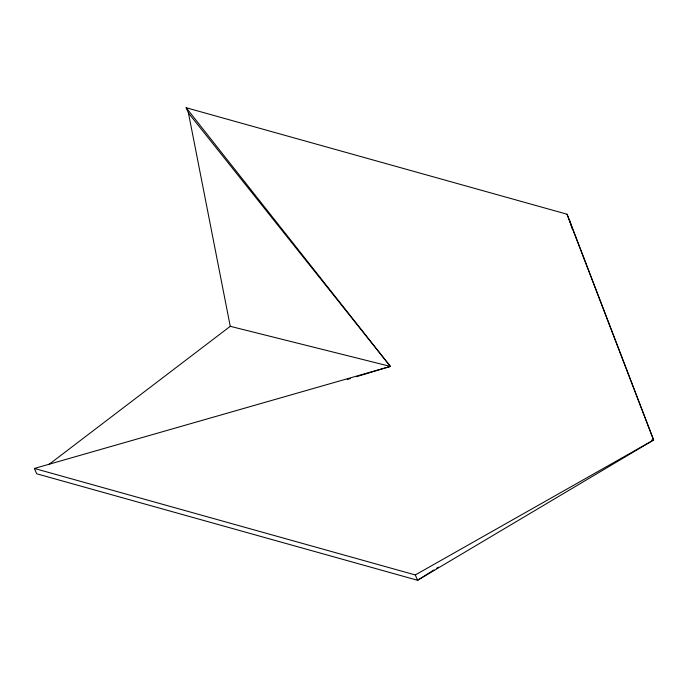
<?xml version="1.0" encoding="UTF-8"?>
<svg xmlns="http://www.w3.org/2000/svg" width="688" height="688" viewBox="0 0 688 688"><rect width="100%" height="100%" fill="white"/><g stroke="black" fill="none" stroke-linecap="round" stroke-linejoin="round"><path stroke-width="1.03" d="M48.642 464.684L230.256 326.318L390.388 366.412L186.164 107.724L567.041 214.217L653.6 440.002L417.59 580.276L36.705 473.783L34.4 468.451L390.388 366.412L188.46 113.047L186.164 107.724M433.93 569.974L417.59 580.276L415.285 574.953L34.4 468.451M436.656 568.262L438.471 567.11M415.285 574.953L653.6 440.002L567.041 214.217M347.199 379.518L350.287 378.581M356.453 376.706L390.388 366.412M651.527 440.096L653.6 440.002M569.346 219.549L572.253 228.76M188.46 113.047L230.256 326.318"/></g></svg>
